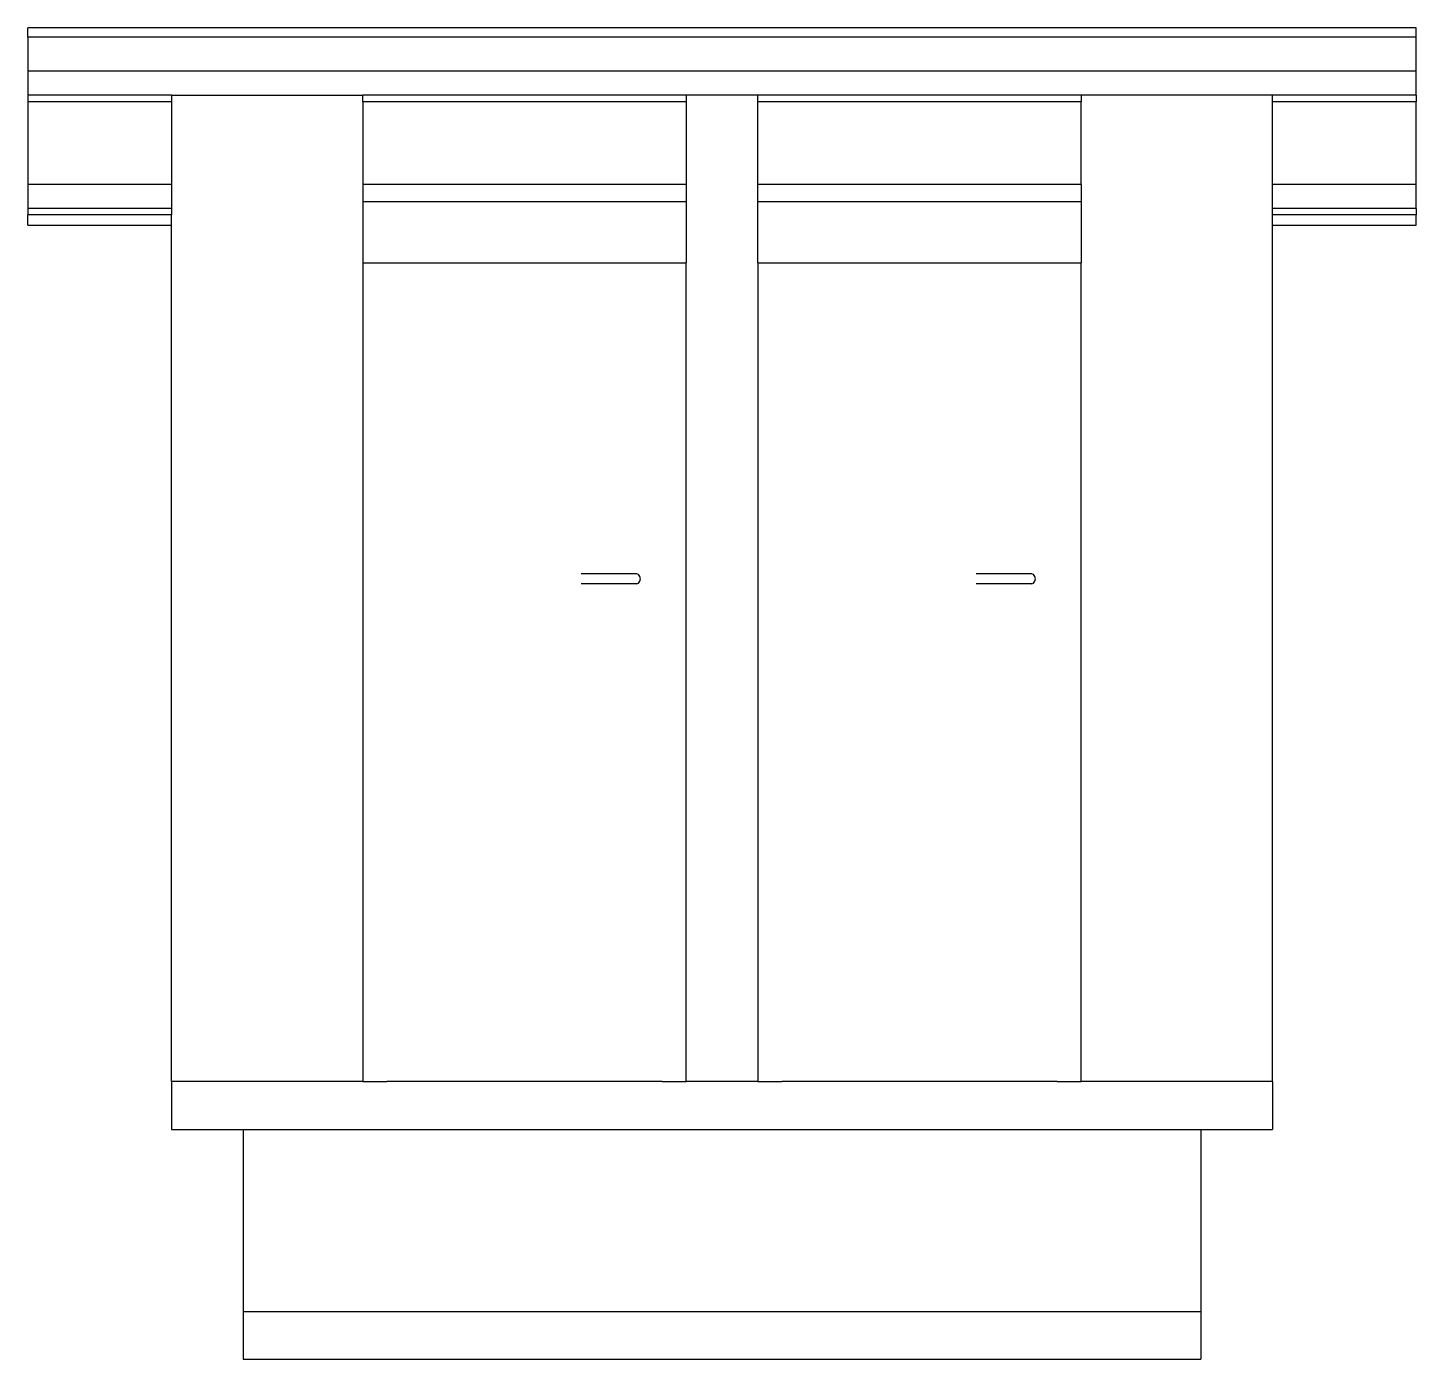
# Model space of a CAD drawing. Header units: metres. Extents: x -1.13 to 1.77, y -1.49 to 1.29.
import ezdxf

# ---------------------------------------------------------------- set-up
doc = ezdxf.new("R2010")
doc.units = ezdxf.units.M

msp = doc.modelspace()

# ---------------------------------------------------------------- linework, layer by layer
for p, q in [((-1.1318, 1.2725), (-1.1318, 1.2922)), ((1.7682, 1.2922), (-1.1318, 1.2922)), ((1.7682, 1.2725), (1.7682, 1.2922)), ((1.7682, 1.2725), (-1.1318, 1.2725)), ((-1.1318, 1.2725), (-1.1318, 1.2012)), ((1.7682, 1.2012), (1.7682, 1.2725)), ((1.7682, 1.2012), (-1.1318, 1.2012)), ((-1.1318, 1.2012), (-1.1318, 1.1512)), ((1.7682, 1.1512), (1.7682, 1.2012)), ((-1.1318, 1.1512), (-1.1318, 1.1376)), ((-0.8318, 1.1512), (-1.1318, 1.1512)), ((-0.8318, 1.1376), (-1.1318, 1.1376)), ((-1.1318, 1.1376), (-1.1318, 0.9648)), ((-0.8318, 1.1512), (-0.8318, 1.1376)), ((-0.8318, 1.1512), (-0.4318, 1.1512)), ((-0.8318, 1.1376), (-0.8318, 0.9648)), ((-0.4318, 1.1376), (-0.4318, 1.1512)), ((0.2432, 1.1512), (-0.4318, 1.1512)), ((0.2432, 1.1376), (-0.4318, 1.1376)), ((-0.4318, 1.1376), (-0.4318, 0.9648)), ((0.3932, 1.1512), (0.2432, 1.1512)), ((0.2432, 1.1512), (0.2432, 1.1376)), ((0.2432, 1.1376), (0.2432, 0.9648)), ((0.3932, 1.1376), (0.3932, 1.1512)), ((1.0682, 1.1512), (0.3932, 1.1512)), ((1.0682, 1.1376), (0.3932, 1.1376)), ((0.3932, 0.9648), (0.3932, 1.1376)), ((1.4682, 1.1512), (1.0682, 1.1512)), ((1.0682, 1.1512), (1.0682, 1.1376)), ((1.0682, 0.9648), (1.0682, 1.1376)), ((1.4682, 1.1376), (1.4682, 1.1512)), ((1.7682, 1.1512), (1.4682, 1.1512)), ((1.7682, 1.1376), (1.4682, 1.1376)), ((1.4682, 0.9648), (1.4682, 1.1376)), ((1.7682, 1.1512), (1.7682, 1.1376)), ((1.7682, 0.9648), (1.7682, 1.1376)), ((-0.8318, 0.9648), (-1.1318, 0.9648)), ((-1.1318, 0.9648), (-1.1318, 0.9148)), ((-0.8318, 0.9648), (-0.8318, 0.9148)), ((0.2432, 0.9648), (-0.4318, 0.9648)), ((-0.4318, 0.9648), (-0.4318, 0.9284)), ((0.2432, 0.9648), (0.2432, 0.9284)), ((1.0682, 0.9648), (0.3932, 0.9648)), ((0.3932, 0.9284), (0.3932, 0.9648)), ((1.0682, 0.9648), (1.0682, 0.9284)), ((1.7682, 0.9648), (1.4682, 0.9648)), ((1.4682, 0.9148), (1.4682, 0.9648)), ((1.7682, 0.9148), (1.7682, 0.9648)), ((0.2432, 0.9284), (-0.4318, 0.9284)), ((-0.4318, 0.9284), (-0.4318, 0.8012)), ((0.2432, 0.9284), (0.2432, 0.8012)), ((0.3932, 0.8012), (0.3932, 0.9284)), ((1.0682, 0.9284), (0.3932, 0.9284)), ((1.0682, 0.9284), (1.0682, 0.8012)), ((-1.1318, 0.9148), (-1.1318, 0.9012)), ((-0.8318, 0.9148), (-1.1318, 0.9148)), ((-0.8318, 0.9012), (-1.1318, 0.9012)), ((-1.1318, 0.8799), (-1.1318, 0.9012)), ((-0.8318, 0.9148), (-0.8318, 0.9012)), ((-0.8318, 0.8799), (-0.8318, 0.9012)), ((1.7682, 0.9148), (1.4682, 0.9148)), ((1.4682, 0.9012), (1.4682, 0.9148)), ((1.7682, 0.9012), (1.4682, 0.9012)), ((1.4682, 0.8799), (1.4682, 0.9012)), ((1.7682, 0.9148), (1.7682, 0.9012)), ((1.7682, 0.8799), (1.7682, 0.9012)), ((-1.1318, 0.8799), (-0.8318, 0.8799)), ((-0.8318, -0.9088), (-0.8318, 0.8799)), ((1.4682, 0.8799), (1.7682, 0.8799)), ((1.4682, -0.9088), (1.4682, 0.8799)), ((-0.4318, 0.8012), (-0.4318, -0.9088)), ((-0.4318, 0.8012), (0.2432, 0.8012)), ((-0.4318, 0.8012), (0.2432, 0.8012)), ((0.2432, -0.9088), (0.2432, 0.8012)), ((0.3932, 0.8012), (0.3932, -0.9088)), ((0.3932, 0.8012), (1.0682, 0.8012)), ((0.3932, 0.8012), (1.0682, 0.8012)), ((1.0682, -0.9088), (1.0682, 0.8012)), ((0.1137, 0.1516), (0.0244, 0.1516)), ((0.1171, 0.1516), (0.1137, 0.1516)), ((0.1175, 0.1516), (0.1171, 0.1516)), ((0.1206, 0.1516), (0.1175, 0.1516)), ((0.1238, 0.1516), (0.1206, 0.1516)), ((0.127, 0.1516), (0.1238, 0.1516)), ((0.1298, 0.1516), (0.127, 0.1516)), ((0.1325, 0.1516), (0.1298, 0.1516)), ((0.1347, 0.1516), (0.1325, 0.1516)), ((0.1367, 0.1516), (0.1347, 0.1516)), ((0.1382, 0.1516), (0.1367, 0.1516)), ((0.1393, 0.1516), (0.1382, 0.1516)), ((0.14, 0.1516), (0.1393, 0.1516)), ((0.1402, 0.1516), (0.14, 0.1516)), ((0.1441, 0.1502), (0.1402, 0.1516)), ((0.1469, 0.1464), (0.1441, 0.1502)), ((0.148, 0.1412), (0.1469, 0.1464)), ((0.9387, 0.1516), (0.8494, 0.1516)), ((0.9421, 0.1516), (0.9387, 0.1516)), ((0.9425, 0.1516), (0.9421, 0.1516)), ((0.9456, 0.1516), (0.9425, 0.1516)), ((0.9488, 0.1516), (0.9456, 0.1516)), ((0.952, 0.1516), (0.9488, 0.1516)), ((0.9548, 0.1516), (0.952, 0.1516)), ((0.9575, 0.1516), (0.9548, 0.1516)), ((0.9597, 0.1516), (0.9575, 0.1516)), ((0.9617, 0.1516), (0.9597, 0.1516)), ((0.9632, 0.1516), (0.9617, 0.1516)), ((0.9643, 0.1516), (0.9632, 0.1516)), ((0.965, 0.1516), (0.9643, 0.1516)), ((0.9652, 0.1516), (0.965, 0.1516)), ((0.9691, 0.1502), (0.9652, 0.1516)), ((0.9719, 0.1464), (0.9691, 0.1502)), ((0.973, 0.1412), (0.9719, 0.1464)), ((0.1137, 0.1308), (0.0244, 0.1308)), ((0.1171, 0.1308), (0.1137, 0.1308)), ((0.1175, 0.1308), (0.1171, 0.1308)), ((0.1206, 0.1308), (0.1175, 0.1308)), ((0.1238, 0.1308), (0.1206, 0.1308)), ((0.127, 0.1308), (0.1238, 0.1308)), ((0.1298, 0.1308), (0.127, 0.1308)), ((0.1325, 0.1308), (0.1298, 0.1308)), ((0.1347, 0.1308), (0.1325, 0.1308)), ((0.1367, 0.1308), (0.1347, 0.1308)), ((0.1382, 0.1308), (0.1367, 0.1308)), ((0.1393, 0.1308), (0.1382, 0.1308)), ((0.14, 0.1308), (0.1393, 0.1308)), ((0.1402, 0.1308), (0.14, 0.1308)), ((0.1402, 0.1308), (0.1441, 0.1322)), ((0.1441, 0.1322), (0.1469, 0.136)), ((0.1469, 0.136), (0.148, 0.1412)), ((0.9387, 0.1308), (0.8494, 0.1308)), ((0.9421, 0.1308), (0.9387, 0.1308)), ((0.9425, 0.1308), (0.9421, 0.1308)), ((0.9456, 0.1308), (0.9425, 0.1308)), ((0.9488, 0.1308), (0.9456, 0.1308)), ((0.952, 0.1308), (0.9488, 0.1308)), ((0.9548, 0.1308), (0.952, 0.1308)), ((0.9575, 0.1308), (0.9548, 0.1308)), ((0.9597, 0.1308), (0.9575, 0.1308)), ((0.9617, 0.1308), (0.9597, 0.1308)), ((0.9632, 0.1308), (0.9617, 0.1308)), ((0.9643, 0.1308), (0.9632, 0.1308)), ((0.965, 0.1308), (0.9643, 0.1308)), ((0.9652, 0.1308), (0.965, 0.1308)), ((0.9652, 0.1308), (0.9691, 0.1322)), ((0.9691, 0.1322), (0.9719, 0.136)), ((0.9719, 0.136), (0.973, 0.1412)), ((-0.8318, -0.9088), (-0.8318, -1.0088)), ((-0.4318, -0.9088), (-0.8318, -0.9088)), ((-0.4318, -0.9088), (-0.3818, -0.9088)), ((0.1932, -0.9088), (-0.3818, -0.9088)), ((0.1932, -0.9088), (0.2432, -0.9088)), ((0.3932, -0.9088), (0.2432, -0.9088)), ((0.3932, -0.9088), (0.4432, -0.9088)), ((1.0182, -0.9088), (0.4432, -0.9088)), ((1.0182, -0.9088), (1.0682, -0.9088)), ((1.4682, -0.9088), (1.0682, -0.9088)), ((1.4682, -0.9088), (1.4682, -1.0088)), ((-0.8318, -1.0088), (-0.6818, -1.0088)), ((-0.6818, -1.0088), (1.3182, -1.0088)), ((-0.6818, -1.0088), (-0.6818, -1.3888)), ((1.3182, -1.0088), (1.4682, -1.0088)), ((1.3182, -1.0088), (1.3182, -1.3888)), ((-0.6818, -1.3888), (-0.6818, -1.4888)), ((-0.6818, -1.3888), (1.3182, -1.3888)), ((1.3182, -1.3888), (1.3182, -1.4888)), ((-0.6818, -1.4888), (1.3182, -1.4888))]:
    msp.add_line(p, q)

doc.saveas('drawing.dxf')
